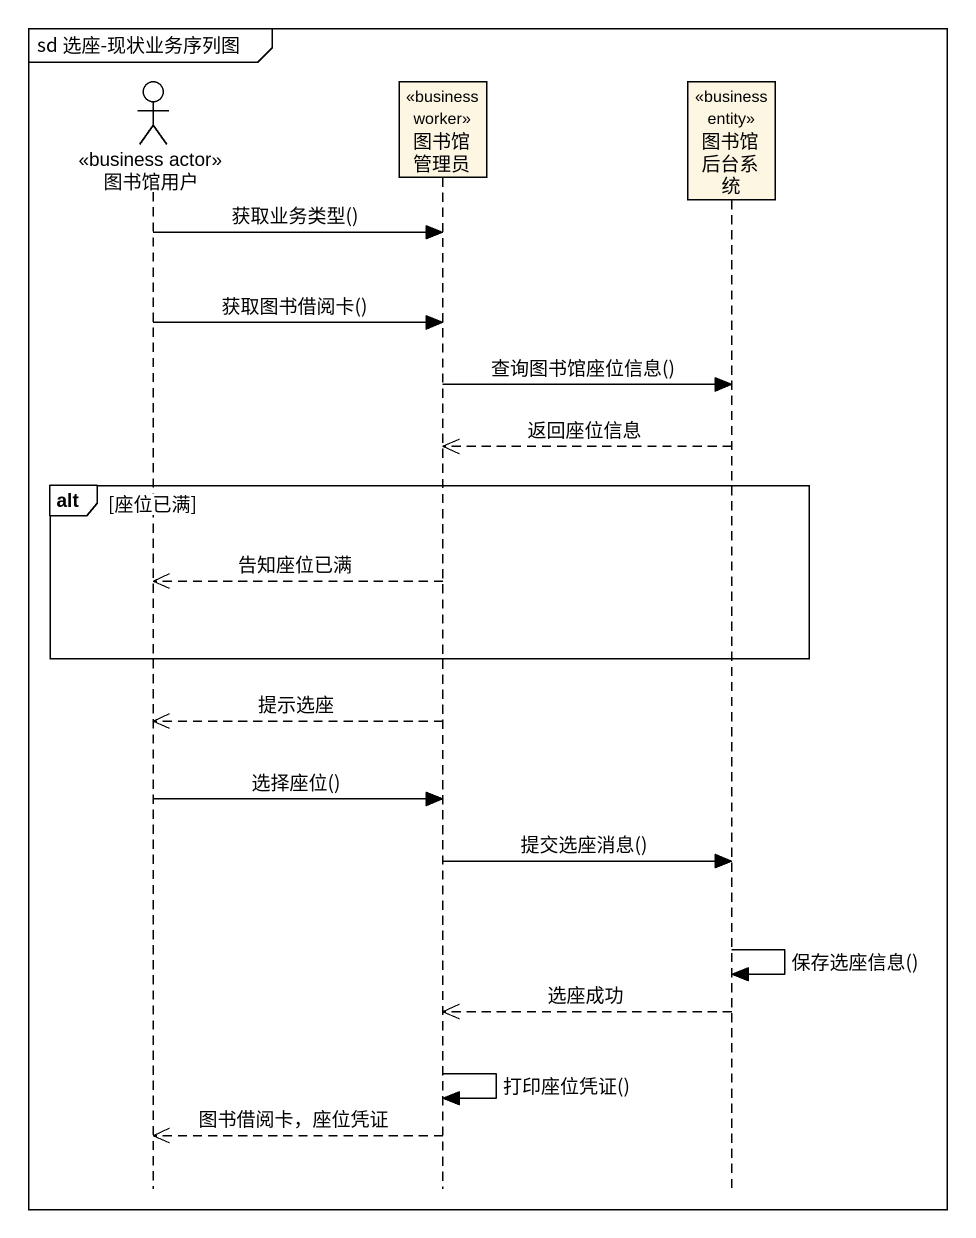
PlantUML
@startuml
mainframe sd 选座-现状业务序列图
hide footbox
actor 图书馆用户 <<business actor>>
participant 图书馆管理员 <<business worker>>
participant 图书馆后台系统 <<business entity>>

图书馆用户 -> 图书馆管理员 : 获取业务类型()
图书馆用户 -> 图书馆管理员 : 获取图书借阅卡()
图书馆管理员 -> 图书馆后台系统 : 查询图书馆座位信息()
图书馆后台系统 -->> 图书馆管理员 : 返回座位信息
alt 座位已满
  图书馆管理员 -->> 图书馆用户 : 告知座位已满
end
图书馆管理员 -->> 图书馆用户 : 提示选座
图书馆用户 -> 图书馆管理员 : 选择座位()
图书馆管理员 -> 图书馆后台系统 : 提交选座消息()
图书馆后台系统 -> 图书馆后台系统 : 保存选座信息()
图书馆后台系统 -->> 图书馆管理员 : 选座成功
图书馆管理员 -> 图书馆管理员 : 打印座位凭证()
图书馆管理员 -->> 图书馆用户 : 图书借阅卡，座位凭证
@enduml
